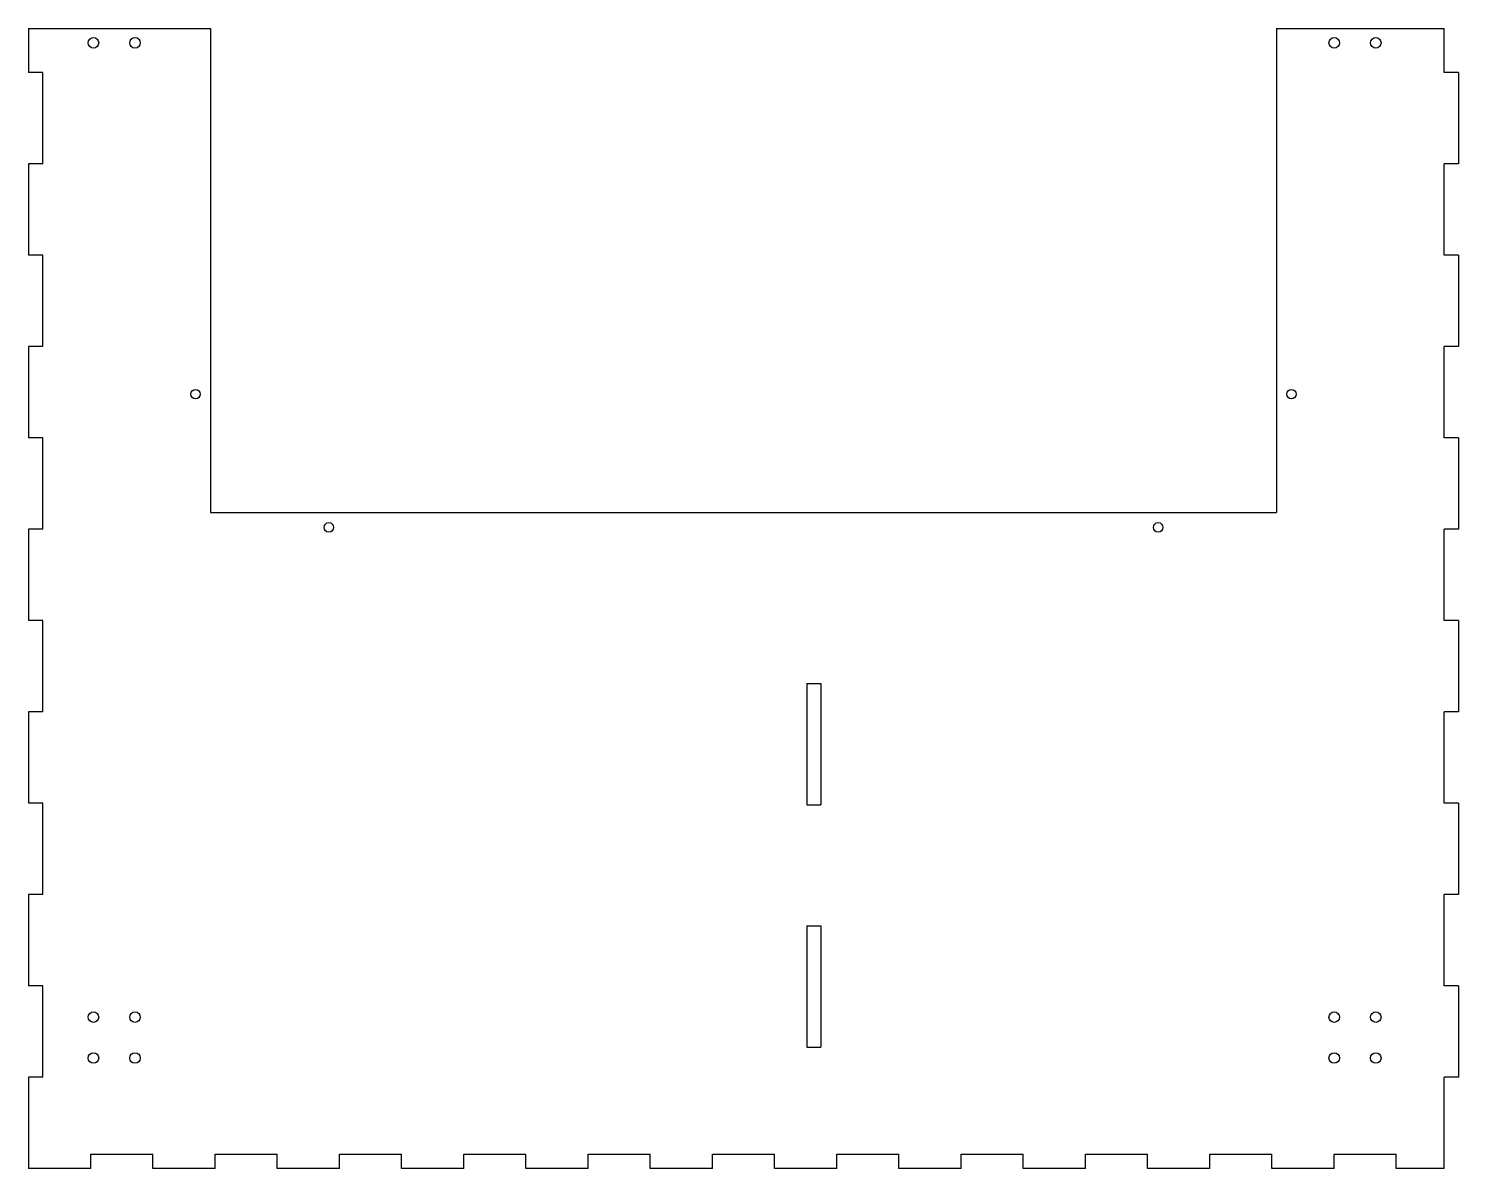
# Model space of a CAD drawing. Extents: x -241 to 241, y 0 to 385.
import ezdxf

# ---------------------------------------------------------------- set-up
doc = ezdxf.new("R2010")
doc.units = 0
doc.layers.add('VISIBLE', color=7, linetype='CONTINUOUS')

msp = doc.modelspace()

# ---------------------------------------------------------------- linework, layer by layer
at = {"layer": 'VISIBLE'}
for p, q in [((-241.36, 385), (-180, 385)), ((-241.36, 385), (-241.36, 370.19)), ((-180, 385), (-180, 221.53)), ((180, 385), (236.6, 385)), ((180, 385), (180, 221.53)), ((236.6, 370.19), (236.6, 385)), ((-236.6, 370.19), (-241.36, 370.19)), ((-236.6, 339.34), (-236.6, 370.19)), ((241.36, 370.19), (236.6, 370.19)), ((241.36, 370.19), (241.36, 339.34)), ((-236.6, 339.34), (-241.36, 339.34)), ((-241.36, 339.34), (-241.36, 308.49)), ((236.6, 308.49), (236.6, 339.34)), ((241.36, 339.34), (236.6, 339.34)), ((-236.6, 308.49), (-241.36, 308.49)), ((-236.6, 277.64), (-236.6, 308.49)), ((241.36, 308.49), (236.6, 308.49)), ((241.36, 308.49), (241.36, 277.64)), ((-236.6, 277.64), (-241.36, 277.64)), ((-241.36, 277.64), (-241.36, 246.79)), ((236.6, 246.79), (236.6, 277.64)), ((241.36, 277.64), (236.6, 277.64)), ((-236.6, 246.79), (-241.36, 246.79)), ((-236.6, 215.94), (-236.6, 246.79)), ((241.36, 246.79), (236.6, 246.79)), ((241.36, 246.79), (241.36, 215.94)), ((-180, 221.53), (180, 221.53)), ((-236.6, 215.94), (-241.36, 215.94)), ((-241.36, 215.94), (-241.36, 185.09)), ((236.6, 185.09), (236.6, 215.94)), ((241.36, 215.94), (236.6, 215.94)), ((-236.6, 185.09), (-241.36, 185.09)), ((-236.6, 154.24), (-236.6, 185.09)), ((241.36, 185.09), (236.6, 185.09)), ((241.36, 185.09), (241.36, 154.24)), ((21.36, 163.81), (21.36, 122.86)), ((21.36, 163.81), (26.13, 163.81)), ((26.13, 163.81), (26.13, 122.86)), ((-236.6, 154.24), (-241.36, 154.24)), ((-241.36, 154.24), (-241.36, 123.4)), ((236.6, 123.4), (236.6, 154.24)), ((241.36, 154.24), (236.6, 154.24)), ((-236.6, 123.4), (-241.36, 123.4)), ((-236.6, 92.55), (-236.6, 123.4)), ((21.36, 122.86), (26.13, 122.86)), ((241.36, 123.4), (236.6, 123.4)), ((241.36, 123.4), (241.36, 92.55)), ((-236.6, 92.55), (-241.36, 92.55)), ((-241.36, 92.55), (-241.36, 61.7)), ((236.6, 61.7), (236.6, 92.55)), ((241.36, 92.55), (236.6, 92.55)), ((21.36, 81.91), (21.36, 40.95)), ((21.36, 81.91), (26.13, 81.91)), ((26.13, 81.91), (26.13, 40.95)), ((-236.6, 61.7), (-241.36, 61.7)), ((-236.6, 30.85), (-236.6, 61.7)), ((241.36, 61.7), (236.6, 61.7)), ((241.36, 61.7), (241.36, 30.85)), ((21.36, 40.95), (26.13, 40.95)), ((-236.6, 30.85), (-241.36, 30.85)), ((-241.36, 30.85), (-241.36, 0)), ((236.6, 0), (236.6, 30.85)), ((241.36, 30.85), (236.6, 30.85)), ((-220.37, 0), (-241.36, 0)), ((-220.37, 0), (-220.37, 4.76)), ((-220.37, 4.76), (-199.39, 4.76)), ((-199.39, 0), (-199.39, 4.76)), ((-178.4, 0), (-199.39, 0)), ((-178.4, 0), (-178.4, 4.76)), ((-178.4, 4.76), (-157.41, 4.76)), ((-157.41, 0), (-157.41, 4.76)), ((-136.42, 0), (-157.41, 0)), ((-136.42, 0), (-136.42, 4.76)), ((-136.42, 4.76), (-115.43, 4.76)), ((-115.43, 0), (-115.43, 4.76)), ((-94.45, 0), (-115.43, 0)), ((-94.45, 0), (-94.45, 4.76)), ((-94.45, 4.76), (-73.46, 4.76)), ((-73.46, 0), (-73.46, 4.76)), ((-52.47, 0), (-73.46, 0)), ((-52.47, 0), (-52.47, 4.76)), ((-52.47, 4.76), (-31.48, 4.76)), ((-31.48, 0), (-31.48, 4.76)), ((-10.49, 0), (-31.48, 0)), ((-10.49, 0), (-10.49, 4.76)), ((-10.49, 4.76), (10.49, 4.76)), ((10.49, 0), (10.49, 4.76)), ((31.48, 0), (10.49, 0)), ((31.48, 0), (31.48, 4.76)), ((31.48, 4.76), (52.47, 4.76)), ((52.47, 0), (52.47, 4.76)), ((73.46, 0), (52.47, 0)), ((73.46, 0), (73.46, 4.76)), ((73.46, 4.76), (94.45, 4.76)), ((94.45, 0), (94.45, 4.76)), ((115.43, 0), (94.45, 0)), ((115.43, 0), (115.43, 4.76)), ((115.43, 4.76), (136.42, 4.76)), ((136.42, 0), (136.42, 4.76)), ((157.41, 0), (136.42, 0)), ((157.41, 0), (157.41, 4.76)), ((157.41, 4.76), (178.4, 4.76)), ((178.4, 0), (178.4, 4.76)), ((199.39, 0), (178.4, 0)), ((199.39, 0), (199.39, 4.76)), ((199.39, 4.76), (220.37, 4.76)), ((220.37, 0), (220.37, 4.76)), ((236.6, 0), (220.37, 0))]:
    msp.add_line(p, q, dxfattribs=at)
for centre, radius in [((-219.47, 380.19), 1.78), ((-205.45, 380.19), 1.78), ((199.45, 380.19), 1.78), ((213.47, 380.19), 1.78), ((-185, 261.53), 1.6), ((185, 261.53), 1.6), ((-140, 216.53), 1.6), ((140, 216.53), 1.6), ((-219.47, 51.12), 1.78), ((-205.45, 51.12), 1.78), ((199.45, 51.12), 1.78), ((213.47, 51.12), 1.78), ((-219.47, 37.29), 1.78), ((-205.45, 37.29), 1.78), ((199.45, 37.29), 1.78), ((213.47, 37.29), 1.78)]:
    msp.add_circle(centre, radius, dxfattribs=at)

doc.saveas('drawing.dxf')
